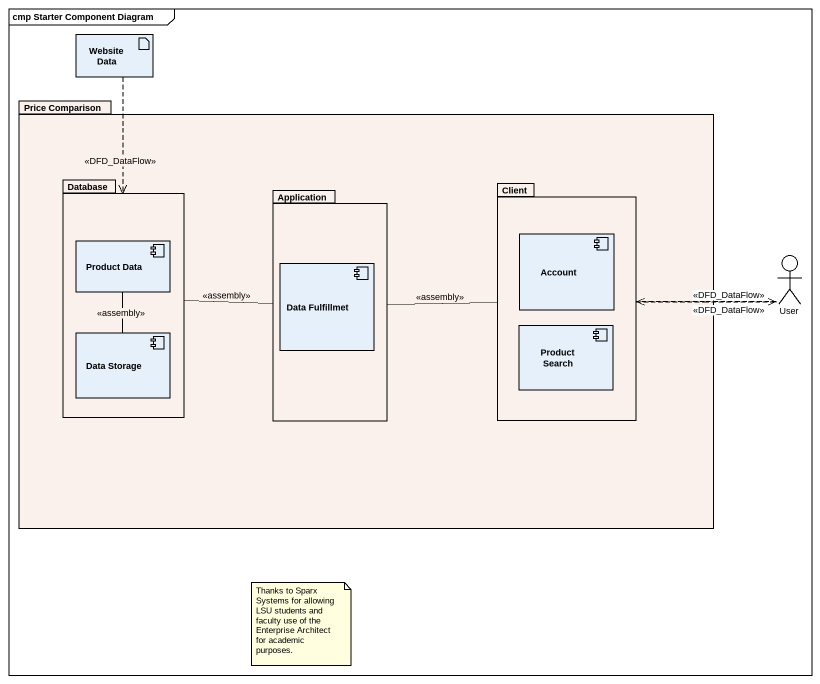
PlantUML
@startuml
mainframe cmp Starter Component Diagram
artifact "Website Data" as Website_Data
package "Price Comparison" as Price_Comparison #FAF1EC {
  package "Database" as Database_ #FAF1EC {
    component "Product Data" as Product_Data
    component "Data Storage" as Data_Storage
  }
  package Client #FAF1EC {
    component Account
    component "Product Search" as Product_Search
  }
  package Application #FAF1EC {
    component "Data Fulfillmet" as Data_Fulfillmet
  }
}
actor User
Website_Data ..> Database_ : <<DFD_DataFlow>>
Client -left- Application : <<assembly>>
Client .right.> User : <<DFD_DataFlow>>
Application -left- Database_ : <<assembly>>
User .left.> Client : <<DFD_DataFlow>>
Data_Storage -up- Product_Data : <<assembly>>
note as N1
  Thanks to Sparx Systems for allowing LSU students and
  faculty use of the Enterprise Architect for academic purposes.
end note
@enduml
